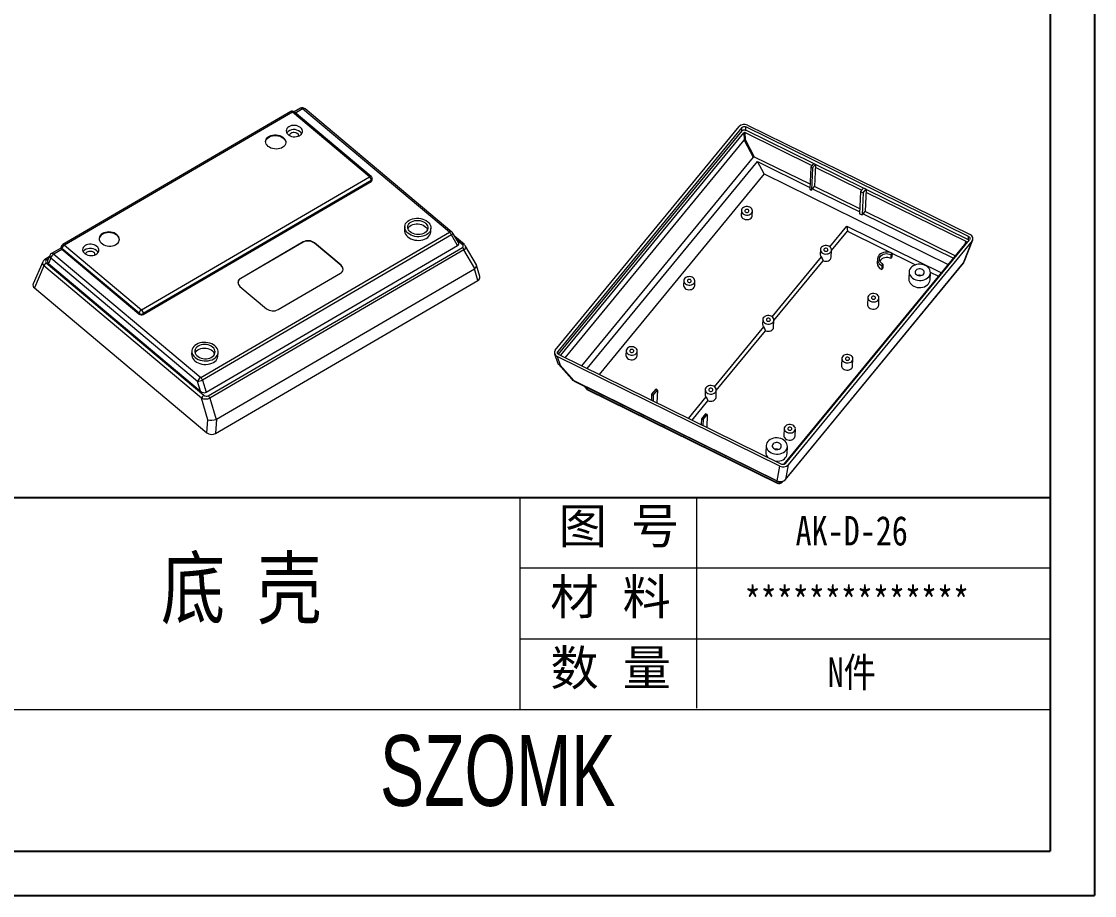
# Model space of a CAD drawing. Header units: inches. Extents: x 1862 to 3284, y 889 to 1348.
# Drawn here: x 3018.6 to 3283.8, y 889.4 to 1105.4 of the extents above; entities that cross this region are included whole.
import ezdxf

# ---------------------------------------------------------------- set-up
doc = ezdxf.new("R2010")
doc.units = ezdxf.units.IN
doc.header["$LTSCALE"] = 0.5
doc.layers.add('文字', color=81, linetype='Continuous')
doc.layers.add('粗实线', color=7, linetype='Continuous', lineweight=30)
doc.layers.add('细实线', color=3, linetype='Continuous', lineweight=9)
doc.styles.get("Standard").update_dxf_attribs({"font": 'txt', "bigfont": 'gbcbig.shx'})
doc.styles.add('宋体', font='', dxfattribs={"width": 0.8, "height": 3.5})
doc.styles.add('长仿宋', font='', dxfattribs={"width": 0.7, "height": 4})
doc.styles.get('宋体').set_extended_font_data('SimSun')
doc.styles.get('长仿宋').set_extended_font_data('SimSun')

msp = doc.modelspace()

# ---------------------------------------------------------------- linework, layer by layer
for p, q in [((3283.778, 1348.419), (3283.778, 889.437)), ((3272.85, 1337.491), (3272.85, 900.365)), ((2879.437, 987.791), (3272.85, 987.791)), ((2651.443, 900.365), (3272.85, 900.365)), ((2634.646, 889.437), (3283.778, 889.437))]:
    msp.add_line(p, q)
at = {"color": 7, "linetype": 'Continuous', "lineweight": 15}
for p, q in [((3085.095, 1083.143), (3028.743, 1050.278)), ((3085.509, 1083.027), (3029.157, 1050.162)), ((3104.568, 1067.027), (3085.509, 1083.027)), ((3105.014, 1067.069), (3085.955, 1083.07)), ((3087.505, 1083.956), (3085.968, 1083.059)), ((3124.353, 1053.328), (3088.057, 1083.801)), ((3124.948, 1053.385), (3088.652, 1083.858)), ((3150.48, 1024.198), (3195.984, 1079.497)), ((3198.018, 1079.826), (3253.046, 1052.737)), ((3196.621, 1079.184), (3151.117, 1023.884)), ((3196.588, 1078.379), (3151.201, 1023.223)), ((3151.848, 1022.936), (3197.08, 1077.904)), ((3196.588, 1078.379), (3196.621, 1079.184)), ((3197.08, 1077.904), (3197.146, 1076.074)), ((3197.419, 1077.959), (3213.945, 1069.823)), ((3197.483, 1076.184), (3197.419, 1077.959)), ((3197.589, 1078.541), (3197.622, 1079.346)), ((3214.335, 1070.297), (3197.589, 1078.541)), ((3252.65, 1052.256), (3197.622, 1079.346)), ((3152.928, 1022.338), (3197.146, 1076.074)), ((3197.158, 1076.086), (3199.409, 1071.882)), ((3199.774, 1071.905), (3197.483, 1076.184)), ((3199.409, 1071.882), (3156.993, 1020.336)), ((3213.455, 1065.17), (3199.774, 1071.905)), ((3158.389, 1019.649), (3200.462, 1070.777)), ((3200.462, 1070.777), (3213.423, 1064.397)), ((3202.092, 1067.731), (3200.462, 1070.777)), ((3213.631, 1069.442), (3213.405, 1063.969)), ((3214.349, 1070.314), (3213.631, 1069.442)), ((3213.631, 1069.442), (3214.056, 1069.233)), ((3214.056, 1069.233), (3213.83, 1063.76)), ((3214.056, 1069.233), (3214.774, 1070.105)), ((3214.774, 1070.105), (3214.349, 1070.314)), ((3214.774, 1070.105), (3214.547, 1064.632)), ((3214.746, 1069.429), (3226.259, 1063.761)), ((3226.649, 1064.235), (3214.773, 1070.081)), ((3048.216, 1034.161), (3104.568, 1067.027)), ((3105.268, 1066.266), (3105.28, 1066.444)), ((3202.092, 1067.731), (3161.334, 1018.2)), ((3202.092, 1067.731), (3247.574, 1045.341)), ((3048.661, 1033.038), (3105.013, 1065.903)), ((3105.025, 1066.08), (3048.673, 1033.215)), ((3105.013, 1065.903), (3105.025, 1066.08)), ((3213.405, 1063.969), (3213.83, 1063.76)), ((3213.83, 1063.76), (3214.085, 1064.07)), ((3214.085, 1064.07), (3214.547, 1064.632)), ((3214.085, 1064.07), (3225.737, 1058.335)), ((3225.769, 1059.108), (3214.547, 1064.632)), ((3226.663, 1064.252), (3225.946, 1063.379)), ((3226.583, 1063.066), (3227.3, 1063.938)), ((3227.3, 1063.938), (3226.663, 1064.252)), ((3227.3, 1063.938), (3227.074, 1058.465)), ((3252.617, 1051.451), (3227.299, 1063.915)), ((3225.946, 1063.379), (3225.719, 1057.907)), ((3225.946, 1063.379), (3226.583, 1063.066)), ((3226.583, 1063.066), (3226.356, 1057.593)), ((3227.272, 1063.262), (3252.007, 1051.085)), ((3196.492, 1058.668), (3196.445, 1057.542)), ((3199.193, 1057.428), (3199.239, 1058.555)), ((3226.612, 1057.904), (3227.074, 1058.465)), ((3249.35, 1047.499), (3227.074, 1058.465)), ((3225.719, 1057.907), (3226.356, 1057.593)), ((3226.356, 1057.593), (3226.612, 1057.904)), ((3226.612, 1057.904), (3248.888, 1046.937)), ((3062.853, 1017.461), (3124.353, 1053.328)), ((3113.279, 1054.727), (3113.219, 1053.841)), ((3119.704, 1053.398), (3119.764, 1054.284)), ((3126.536, 1050.769), (3125.169, 1053.122)), ((3218.35, 1049.738), (3222.545, 1054.836)), ((3218.766, 1048.795), (3222.704, 1053.581)), ((3222.545, 1054.836), (3245.919, 1043.329)), ((3222.545, 1054.836), (3222.704, 1053.581)), ((3222.704, 1053.581), (3239.525, 1045.3)), ((3124.84, 1052.652), (3063.34, 1016.784)), ((3088.153, 1050.852), (3072.75, 1041.869)), ((3088.158, 1050.923), (3072.755, 1041.94)), ((3088.153, 1050.852), (3088.158, 1050.923)), ((3090.972, 1050.624), (3090.977, 1050.695)), ((3097.553, 1045.099), (3090.972, 1050.624)), ((3097.558, 1045.169), (3090.977, 1050.695)), ((3126.362, 1050.031), (3124.84, 1052.652)), ((3127.951, 1050.343), (3125.673, 1052.255)), ((3252.087, 1050.825), (3206.926, 995.943)), ((3207.38, 996.186), (3252.884, 1051.486)), ((3253.521, 1051.172), (3208.017, 995.873)), ((3251.399, 1045.789), (3253.521, 1051.172)), ((3251.554, 1046.043), (3253.684, 1051.446)), ((3252.617, 1051.451), (3252.65, 1052.256)), ((3252.767, 1051.343), (3252.617, 1051.451)), ((3028.297, 1049.425), (3026.004, 1048.088)), ((3028.567, 1049.106), (3026.557, 1047.933)), ((3026.557, 1047.933), (3062.853, 1017.461)), ((3028.397, 1049.825), (3028.285, 1049.41)), ((3028.557, 1049.301), (3028.516, 1049.147)), ((3047.616, 1033.301), (3028.557, 1049.301)), ((3047.604, 1033.124), (3028.567, 1049.106)), ((3029.157, 1050.162), (3048.216, 1034.161)), ((3064.228, 1013.793), (3126.362, 1050.031)), ((3064.725, 1012.871), (3127.569, 1049.523)), ((3127.934, 1049.016), (3065.09, 1012.364)), ((3130.622, 1044.388), (3127.934, 1049.016)), ((3130.998, 1045.297), (3128.311, 1049.921)), ((3216.024, 1049.053), (3215.978, 1047.926)), ((3218.699, 1047.168), (3218.772, 1048.939)), ((3233.459, 1047.809), (3233.419, 1046.843)), ((3233.459, 1047.809), (3233.722, 1048.13)), ((3233.722, 1048.13), (3233.682, 1047.164)), ((3023.816, 1046.016), (3021.462, 1040.555)), ((3024.11, 1044.992), (3021.77, 1039.563)), ((3063.059, 1012.292), (3024.11, 1044.992)), ((3025.42, 1047.227), (3024.35, 1046.603)), ((3024.695, 1045.755), (3063.644, 1013.055)), ((3025.59, 1047.62), (3025, 1046.252)), ((3025.777, 1046.916), (3025.205, 1045.59)), ((3025.205, 1045.59), (3062.787, 1014.039)), ((3062.073, 1016.443), (3025.777, 1046.916)), ((3097.553, 1045.099), (3097.558, 1045.169)), ((3131.814, 1042.371), (3131.036, 1045.205)), ((3204.113, 1032.436), (3216.283, 1047.226)), ((3204.529, 1031.493), (3216.709, 1046.295)), ((3207.315, 992.187), (3251.354, 1045.705)), ((3207.359, 992.27), (3251.399, 1045.789)), ((3230.097, 1046.706), (3230.057, 1045.74)), ((3231.217, 1045.086), (3231.177, 1044.12)), ((3231.217, 1045.086), (3231.481, 1045.406)), ((3231.481, 1045.406), (3231.441, 1044.44)), ((3233.419, 1046.843), (3233.682, 1047.164)), ((3066.754, 1007.129), (3130.533, 1044.326)), ((3081.969, 1034.205), (3097.372, 1043.188)), ((3131.334, 1041.409), (3130.533, 1044.326)), ((3231.177, 1044.12), (3231.441, 1044.44)), ((3237.948, 1043.549), (3237.875, 1041.779)), ((3243.121, 1041.562), (3243.194, 1043.332)), ((3243.192, 1043.495), (3245.23, 1042.492)), ((3066.495, 1003.594), (3131.334, 1041.409)), ((3072.569, 1039.959), (3079.15, 1034.434)), ((3072.75, 1041.869), (3072.755, 1041.94)), ((3182.254, 1041.366), (3182.208, 1040.24)), ((3184.955, 1040.126), (3185.002, 1041.253)), ((3208.155, 993.144), (3247.703, 1041.205)), ((3208.199, 993.227), (3247.748, 1041.289)), ((3021.77, 1039.563), (3064.412, 1003.763)), ((3227.752, 1037.202), (3227.678, 1035.431)), ((3230.426, 1035.317), (3230.499, 1037.088)), ((3047.604, 1033.124), (3047.616, 1033.301)), ((3048.673, 1033.215), (3048.661, 1033.038)), ((3201.787, 1031.751), (3201.74, 1030.624)), ((3189.875, 1015.134), (3202.045, 1029.924)), ((3204.461, 1029.866), (3204.535, 1031.637)), ((3190.291, 1014.191), (3202.472, 1028.993)), ((3060.684, 1024.053), (3060.624, 1023.167)), ((3168.017, 1024.065), (3167.97, 1022.938)), ((3170.718, 1022.824), (3170.764, 1023.951)), ((3067.108, 1022.723), (3067.169, 1023.61)), ((3150.307, 1023.305), (3151.163, 1020.908)), ((3205.983, 995.544), (3150.955, 1022.634)), ((3150.955, 1022.634), (3151.734, 1020.455)), ((3151.351, 1023.114), (3206.379, 996.025)), ((3221.32, 1022.135), (3221.247, 1020.364)), ((3223.994, 1020.251), (3224.068, 1022.021)), ((3151.286, 1020.7), (3154.567, 1016.986)), ((3151.734, 1020.455), (3155.065, 1016.684)), ((3062.787, 1014.039), (3062.073, 1016.443)), ((3063.34, 1016.784), (3064.228, 1013.793)), ((3155.065, 1016.684), (3205.326, 991.941)), ((3155.127, 1016.569), (3205.388, 991.826)), ((3157.525, 1015.388), (3158.186, 1014.639)), ((3158.412, 1014.559), (3205.25, 991.501)), ((3158.494, 1014.404), (3205.332, 991.346)), ((3174.299, 1013.304), (3174.238, 1011.847)), ((3175.319, 1014.544), (3174.299, 1013.304)), ((3174.299, 1013.304), (3174.723, 1013.095)), ((3174.723, 1013.095), (3175.743, 1014.335)), ((3175.743, 1014.335), (3175.319, 1014.544)), ((3175.743, 1014.335), (3175.612, 1011.171)), ((3187.55, 1014.449), (3187.503, 1013.322)), ((3190.224, 1012.564), (3190.297, 1014.335)), ((3064.646, 1006.948), (3063.059, 1012.292)), ((3065.09, 1012.364), (3066.658, 1007.084)), ((3174.723, 1013.095), (3174.663, 1011.638)), ((3183.442, 1007.316), (3187.808, 1012.622)), ((3184.29, 1006.898), (3188.234, 1011.691)), ((3187.633, 1008.482), (3186.613, 1007.242)), ((3187.037, 1007.033), (3188.057, 1008.273)), ((3188.057, 1008.273), (3187.633, 1008.482)), ((3188.057, 1008.273), (3187.926, 1005.108)), ((3064.412, 1003.763), (3064.646, 1006.948)), ((3066.754, 1007.129), (3066.495, 1003.594)), ((3186.613, 1007.242), (3186.553, 1005.785)), ((3186.613, 1007.242), (3187.037, 1007.033)), ((3187.037, 1007.033), (3186.977, 1005.576)), ((3207.082, 1004.833), (3207.009, 1003.062)), ((3209.757, 1002.949), (3209.83, 1004.719)), ((3202.618, 1000.615), (3202.545, 998.844)), ((3207.791, 998.627), (3207.864, 1000.398)), ((3205.326, 991.941), (3205.983, 995.544)), ((3208.017, 995.873), (3207.359, 992.27)), ((3206.546, 991.608), (3206.665, 991.753))]:
    msp.add_line(p, q, dxfattribs=at)
at = {"color": 8, "linetype": 'Continuous', "lineweight": 15}
for p, q in [((3088.057, 1083.801), (3086.303, 1082.778)), ((3127.505, 1050.3), (3126.145, 1051.441)), ((3252.007, 1051.085), (3251.737, 1050.4)), ((3025.214, 1046.749), (3024.764, 1046.486)), ((3247.748, 1041.289), (3247.765, 1041.343)), ((3151.094, 1023.329), (3151.117, 1023.884)), ((3151.877, 1022.855), (3151.848, 1022.936)), ((3157.797, 1015.254), (3158.412, 1014.559)), ((3208.216, 993.282), (3208.199, 993.227)), ((3205.25, 991.501), (3205.316, 991.861))]:
    msp.add_line(p, q, dxfattribs=at)
at = {"color": 7, "linetype": 'Continuous', "lineweight": 15, "flags": 128}
for points in [[(3087.517, 1079.203), (3087.222, 1079.408), (3086.876, 1079.568), (3086.496, 1079.678), (3086.096, 1079.732), (3085.692, 1079.728), (3085.302, 1079.668), (3084.941, 1079.552), (3084.624, 1079.386), (3084.364, 1079.177), (3084.171, 1078.933), (3084.054, 1078.664), (3084.017, 1078.382), (3084.062, 1078.097), (3084.187, 1077.822), (3084.386, 1077.567), (3084.653, 1077.343), (3084.975, 1077.16), (3085.339, 1077.024), (3085.732, 1076.942), (3086.136, 1076.917), (3086.535, 1076.949), (3086.912, 1077.038), (3087.253, 1077.179), (3087.543, 1077.367), (3087.771, 1077.595), (3087.926, 1077.853), (3088.004, 1078.13), (3088, 1078.415), (3087.915, 1078.697), (3087.752, 1078.963), (3087.517, 1079.203)], [(3079.534, 1074.547), (3079.271, 1074.812), (3079.076, 1075.103), (3078.956, 1075.411), (3078.915, 1075.727), (3078.955, 1076.04), (3079.074, 1076.34), (3079.267, 1076.618), (3079.53, 1076.865), (3079.853, 1077.072), (3080.226, 1077.233), (3080.638, 1077.344), (3081.074, 1077.399), (3081.521, 1077.398), (3081.965, 1077.341), (3082.391, 1077.229), (3082.786, 1077.066), (3083.136, 1076.858), (3083.431, 1076.61), (3083.661, 1076.331), (3083.819, 1076.031), (3083.899, 1075.717), (3083.9, 1075.402), (3083.82, 1075.094), (3083.664, 1074.803), (3083.435, 1074.54), (3083.14, 1074.312), (3082.791, 1074.127), (3082.397, 1073.991), (3081.971, 1073.907), (3081.528, 1073.88), (3081.08, 1073.909), (3080.644, 1073.994), (3080.232, 1074.132), (3079.858, 1074.318), (3079.534, 1074.547)], [(3078.915, 1075.725), (3078.943, 1075.863), (3079.061, 1076.163), (3079.255, 1076.441), (3079.518, 1076.687), (3079.841, 1076.895), (3080.214, 1077.056), (3080.626, 1077.166), (3081.062, 1077.222), (3081.509, 1077.221), (3081.953, 1077.164), (3082.379, 1077.052), (3082.773, 1076.889), (3083.124, 1076.681), (3083.419, 1076.433), (3083.649, 1076.154), (3083.807, 1075.853), (3083.887, 1075.54), (3083.897, 1075.384)], [(3084.822, 1077.238), (3084.819, 1077.273), (3084.85, 1077.487), (3084.961, 1077.684), (3085.146, 1077.85), (3085.389, 1077.972), (3085.673, 1078.042), (3085.978, 1078.054), (3086.279, 1078.008), (3086.556, 1077.906), (3086.787, 1077.756)], [(3087.825, 1077.669), (3087.679, 1077.899), (3087.445, 1078.14)], [(3197.14, 1057.731), (3197.441, 1057.619), (3197.766, 1057.564), (3198.097, 1057.571), (3198.415, 1057.638), (3198.7, 1057.762), (3198.937, 1057.935), (3199.112, 1058.147), (3199.214, 1058.387), (3199.238, 1058.639), (3199.183, 1058.89), (3199.05, 1059.125), (3198.849, 1059.33), (3198.591, 1059.493), (3198.29, 1059.605), (3197.965, 1059.659), (3197.634, 1059.652), (3197.316, 1059.585), (3197.031, 1059.462), (3196.794, 1059.289), (3196.619, 1059.076), (3196.517, 1058.837), (3196.493, 1058.584), (3196.548, 1058.333), (3196.681, 1058.099), (3196.882, 1057.894), (3197.14, 1057.731)], [(3197.602, 1058.291), (3197.784, 1058.236), (3197.979, 1058.237), (3198.157, 1058.296), (3198.29, 1058.403), (3198.359, 1058.541), (3198.352, 1058.69), (3198.272, 1058.828), (3198.129, 1058.932), (3197.947, 1058.988), (3197.752, 1058.986), (3197.574, 1058.927), (3197.441, 1058.821), (3197.372, 1058.682), (3197.379, 1058.533), (3197.459, 1058.396), (3197.602, 1058.291)], [(3114.08, 1053.081), (3113.775, 1053.38), (3113.539, 1053.706), (3113.375, 1054.052), (3113.289, 1054.409), (3113.283, 1054.768), (3113.356, 1055.121), (3113.508, 1055.459), (3113.733, 1055.773), (3114.027, 1056.056), (3114.383, 1056.301), (3114.791, 1056.502), (3115.242, 1056.653), (3115.725, 1056.752), (3116.227, 1056.795), (3116.736, 1056.782), (3117.24, 1056.713), (3117.727, 1056.59), (3118.183, 1056.415), (3118.599, 1056.193), (3118.964, 1055.93), (3119.268, 1055.631), (3119.505, 1055.305), (3119.669, 1054.959), (3119.755, 1054.602), (3119.761, 1054.243), (3119.688, 1053.89), (3119.536, 1053.552), (3119.311, 1053.238), (3119.016, 1052.955), (3118.661, 1052.71), (3118.252, 1052.509), (3117.801, 1052.358), (3117.319, 1052.259), (3116.817, 1052.216), (3116.308, 1052.229), (3115.803, 1052.298), (3115.317, 1052.421), (3114.86, 1052.596), (3114.445, 1052.818), (3114.08, 1053.081)], [(3114.643, 1053.41), (3114.38, 1053.674), (3114.185, 1053.965), (3114.065, 1054.274), (3114.025, 1054.589), (3114.064, 1054.902), (3114.183, 1055.203), (3114.377, 1055.481), (3114.639, 1055.727), (3114.963, 1055.935), (3115.336, 1056.096), (3115.747, 1056.206), (3116.184, 1056.262), (3116.631, 1056.261), (3117.074, 1056.204), (3117.5, 1056.092), (3117.895, 1055.929), (3118.245, 1055.72), (3118.54, 1055.473), (3118.77, 1055.194), (3118.928, 1054.893), (3119.009, 1054.58), (3119.009, 1054.264), (3118.93, 1053.956), (3118.773, 1053.666), (3118.544, 1053.403), (3118.25, 1053.175), (3117.9, 1052.99), (3117.506, 1052.853), (3117.081, 1052.77), (3116.637, 1052.743), (3116.19, 1052.772), (3115.753, 1052.857), (3115.341, 1052.994), (3114.967, 1053.181), (3114.643, 1053.41)], [(3196.445, 1057.542), (3196.446, 1057.457), (3196.502, 1057.207), (3196.634, 1056.972), (3196.835, 1056.767), (3197.094, 1056.604), (3197.394, 1056.492), (3197.72, 1056.438), (3198.051, 1056.444), (3198.368, 1056.511), (3198.654, 1056.635), (3198.891, 1056.808), (3199.065, 1057.02), (3199.168, 1057.26), (3199.193, 1057.428)], [(3042.142, 1052.57), (3041.818, 1052.799), (3041.444, 1052.985), (3041.032, 1053.123), (3040.595, 1053.208), (3040.148, 1053.237), (3039.705, 1053.21), (3039.279, 1053.126), (3038.885, 1052.99), (3038.535, 1052.805), (3038.241, 1052.577), (3038.012, 1052.314), (3037.855, 1052.023), (3037.778, 1051.733)], [(3042.154, 1052.747), (3041.83, 1052.976), (3041.456, 1053.162), (3041.044, 1053.3), (3040.608, 1053.385), (3040.16, 1053.414), (3039.717, 1053.387), (3039.291, 1053.303), (3038.897, 1053.167), (3038.548, 1052.982), (3038.253, 1052.754), (3038.024, 1052.491), (3037.868, 1052.201), (3037.788, 1051.893), (3037.789, 1051.577), (3037.869, 1051.264), (3038.027, 1050.963), (3038.257, 1050.684), (3038.552, 1050.436), (3038.902, 1050.228), (3039.297, 1050.065), (3039.723, 1049.953), (3040.167, 1049.896), (3040.614, 1049.895), (3041.05, 1049.951), (3041.462, 1050.061), (3041.835, 1050.222), (3042.158, 1050.43), (3042.421, 1050.676), (3042.614, 1050.954), (3042.733, 1051.254), (3042.773, 1051.567), (3042.732, 1051.883), (3042.612, 1052.192), (3042.417, 1052.483), (3042.154, 1052.747)], [(3113.219, 1053.841), (3113.229, 1053.523), (3113.314, 1053.166), (3113.478, 1052.82), (3113.715, 1052.493), (3114.019, 1052.195), (3114.384, 1051.932), (3114.8, 1051.71), (3115.257, 1051.535), (3115.743, 1051.412), (3116.247, 1051.342), (3116.756, 1051.329), (3117.258, 1051.373), (3117.741, 1051.471), (3118.192, 1051.623), (3118.6, 1051.824), (3118.956, 1052.068), (3119.25, 1052.352), (3119.476, 1052.666), (3119.627, 1053.004), (3119.7, 1053.357), (3119.704, 1053.398)], [(3114.078, 1054.227), (3114.122, 1054.316), (3114.316, 1054.594), (3114.579, 1054.841), (3114.902, 1055.048), (3115.275, 1055.21), (3115.687, 1055.32), (3116.123, 1055.376), (3116.57, 1055.375), (3117.014, 1055.317), (3117.44, 1055.206), (3117.834, 1055.043), (3118.185, 1054.834), (3118.48, 1054.587), (3118.71, 1054.308), (3118.868, 1054.007), (3118.905, 1053.897)], [(3037.176, 1049.844), (3036.88, 1050.048), (3036.535, 1050.208), (3036.155, 1050.318), (3035.755, 1050.372), (3035.351, 1050.369), (3034.961, 1050.308), (3034.6, 1050.192), (3034.283, 1050.026), (3034.023, 1049.817), (3033.83, 1049.573), (3033.713, 1049.305), (3033.676, 1049.022), (3033.721, 1048.737), (3033.846, 1048.462), (3034.045, 1048.207), (3034.312, 1047.984), (3034.634, 1047.8), (3034.998, 1047.665), (3035.391, 1047.583), (3035.794, 1047.557), (3036.193, 1047.589), (3036.571, 1047.678), (3036.912, 1047.819), (3037.202, 1048.008), (3037.43, 1048.235), (3037.585, 1048.493), (3037.663, 1048.77), (3037.659, 1049.055), (3037.573, 1049.337), (3037.41, 1049.603), (3037.176, 1049.844)], [(3034.481, 1047.878), (3034.478, 1047.914), (3034.508, 1048.127), (3034.62, 1048.324), (3034.804, 1048.49), (3035.048, 1048.613), (3035.332, 1048.682), (3035.637, 1048.695), (3035.938, 1048.648), (3036.215, 1048.546), (3036.446, 1048.397)], [(3037.484, 1048.309), (3037.338, 1048.54), (3037.103, 1048.78)], [(3216.673, 1048.115), (3216.974, 1048.003), (3217.299, 1047.948), (3217.63, 1047.955), (3217.947, 1048.022), (3218.233, 1048.146), (3218.47, 1048.319), (3218.645, 1048.531), (3218.747, 1048.771), (3218.771, 1049.023), (3218.715, 1049.274), (3218.583, 1049.509), (3218.382, 1049.714), (3218.123, 1049.877), (3217.823, 1049.989), (3217.498, 1050.043), (3217.167, 1050.037), (3216.849, 1049.969), (3216.564, 1049.846), (3216.327, 1049.673), (3216.152, 1049.46), (3216.049, 1049.221), (3216.025, 1048.968), (3216.081, 1048.717), (3216.214, 1048.483), (3216.415, 1048.278), (3216.673, 1048.115)], [(3217.135, 1048.675), (3217.317, 1048.62), (3217.512, 1048.621), (3217.69, 1048.68), (3217.823, 1048.787), (3217.892, 1048.925), (3217.885, 1049.075), (3217.804, 1049.212), (3217.662, 1049.316), (3217.479, 1049.372), (3217.284, 1049.37), (3217.107, 1049.312), (3216.974, 1049.205), (3216.905, 1049.066), (3216.912, 1048.917), (3216.992, 1048.78), (3217.135, 1048.675)], [(3233.722, 1048.13), (3233.33, 1048.286), (3232.909, 1048.386), (3232.473, 1048.424), (3232.036, 1048.401), (3231.615, 1048.317), (3231.223, 1048.175), (3230.873, 1047.979), (3230.577, 1047.737), (3230.346, 1047.456), (3230.187, 1047.146), (3230.106, 1046.818), (3230.105, 1046.483), (3230.185, 1046.152), (3230.343, 1045.836), (3230.573, 1045.547), (3230.868, 1045.294), (3231.217, 1045.086)], [(3231.481, 1045.406), (3231.172, 1045.595), (3230.919, 1045.829), (3230.734, 1046.096), (3230.625, 1046.386), (3230.596, 1046.686), (3230.65, 1046.982), (3230.783, 1047.262), (3230.99, 1047.513), (3231.261, 1047.724), (3231.585, 1047.887), (3231.948, 1047.994), (3232.334, 1048.04), (3232.725, 1048.024), (3233.106, 1047.946), (3233.459, 1047.809)], [(3216.709, 1046.295), (3217.028, 1046.203), (3217.364, 1046.173), (3217.699, 1046.207), (3218.01, 1046.302), (3218.28, 1046.453), (3218.493, 1046.65), (3218.634, 1046.883), (3218.697, 1047.136), (3218.699, 1047.168)], [(3239.187, 1041.759), (3239.595, 1041.594), (3240.033, 1041.485), (3240.487, 1041.435), (3240.944, 1041.447), (3241.389, 1041.519), (3241.81, 1041.649), (3242.192, 1041.834), (3242.526, 1042.068), (3242.8, 1042.343), (3243.007, 1042.652), (3243.139, 1042.985), (3243.194, 1043.331), (3243.168, 1043.681), (3243.064, 1044.024), (3242.884, 1044.349), (3242.634, 1044.646), (3242.321, 1044.907), (3241.955, 1045.123), (3241.547, 1045.288), (3241.109, 1045.397), (3240.655, 1045.446), (3240.198, 1045.435), (3239.753, 1045.363), (3239.332, 1045.232), (3238.95, 1045.047), (3238.616, 1044.814), (3238.342, 1044.538), (3238.135, 1044.229), (3238.003, 1043.897), (3237.948, 1043.55), (3237.974, 1043.2), (3238.078, 1042.858), (3238.258, 1042.533), (3238.508, 1042.235), (3238.821, 1041.975), (3239.187, 1041.759)], [(3182.903, 1040.429), (3183.203, 1040.317), (3183.529, 1040.262), (3183.86, 1040.269), (3184.177, 1040.336), (3184.463, 1040.46), (3184.7, 1040.633), (3184.875, 1040.845), (3184.977, 1041.085), (3185.001, 1041.337), (3184.945, 1041.588), (3184.813, 1041.823), (3184.611, 1042.028), (3184.353, 1042.191), (3184.053, 1042.303), (3183.727, 1042.357), (3183.396, 1042.35), (3183.079, 1042.283), (3182.793, 1042.16), (3182.556, 1041.987), (3182.381, 1041.774), (3182.279, 1041.535), (3182.255, 1041.282), (3182.311, 1041.031), (3182.443, 1040.797), (3182.645, 1040.592), (3182.903, 1040.429)], [(3239.978, 1042.72), (3240.258, 1042.62), (3240.561, 1042.58), (3240.864, 1042.605), (3241.146, 1042.691), (3241.386, 1042.834), (3241.565, 1043.021), (3241.67, 1043.239), (3241.694, 1043.472), (3241.634, 1043.703), (3241.496, 1043.915), (3241.289, 1044.091), (3241.029, 1044.219), (3240.734, 1044.289), (3240.428, 1044.297), (3240.133, 1044.241), (3239.869, 1044.125), (3239.658, 1043.959), (3239.515, 1043.755), (3239.45, 1043.527), (3239.468, 1043.292), (3239.568, 1043.069), (3239.742, 1042.873), (3239.978, 1042.72)], [(3182.208, 1040.24), (3182.209, 1040.155), (3182.264, 1039.905), (3182.397, 1039.67), (3182.598, 1039.465), (3182.856, 1039.302), (3183.157, 1039.19), (3183.482, 1039.136), (3183.813, 1039.142), (3184.131, 1039.209), (3184.416, 1039.333), (3184.653, 1039.506), (3184.828, 1039.718), (3184.93, 1039.958), (3184.955, 1040.126)], [(3183.364, 1040.989), (3183.547, 1040.934), (3183.742, 1040.935), (3183.919, 1040.994), (3184.053, 1041.101), (3184.121, 1041.239), (3184.115, 1041.388), (3184.034, 1041.526), (3183.892, 1041.63), (3183.709, 1041.686), (3183.514, 1041.684), (3183.337, 1041.625), (3183.203, 1041.519), (3183.135, 1041.38), (3183.141, 1041.231), (3183.222, 1041.094), (3183.364, 1040.989)], [(3237.875, 1041.779), (3237.9, 1041.43), (3238.004, 1041.087), (3238.184, 1040.762), (3238.435, 1040.465), (3238.747, 1040.204), (3239.114, 1039.988), (3239.522, 1039.823), (3239.96, 1039.714), (3240.414, 1039.665), (3240.87, 1039.676), (3241.316, 1039.748), (3241.736, 1039.879), (3242.119, 1040.063), (3242.453, 1040.297), (3242.727, 1040.573), (3242.934, 1040.881), (3243.066, 1041.214), (3243.12, 1041.561), (3243.121, 1041.562)], [(3228.4, 1036.264), (3228.701, 1036.152), (3229.026, 1036.098), (3229.357, 1036.104), (3229.675, 1036.171), (3229.96, 1036.295), (3230.197, 1036.468), (3230.372, 1036.68), (3230.474, 1036.92), (3230.498, 1037.172), (3230.443, 1037.423), (3230.31, 1037.658), (3230.109, 1037.863), (3229.851, 1038.026), (3229.55, 1038.138), (3229.225, 1038.192), (3228.894, 1038.186), (3228.576, 1038.118), (3228.291, 1037.995), (3228.054, 1037.822), (3227.879, 1037.609), (3227.777, 1037.37), (3227.753, 1037.117), (3227.808, 1036.867), (3227.941, 1036.632), (3228.142, 1036.427), (3228.4, 1036.264)], [(3228.862, 1036.824), (3229.044, 1036.769), (3229.239, 1036.77), (3229.417, 1036.829), (3229.55, 1036.936), (3229.619, 1037.074), (3229.612, 1037.224), (3229.532, 1037.361), (3229.389, 1037.465), (3229.207, 1037.521), (3229.012, 1037.519), (3228.834, 1037.461), (3228.701, 1037.354), (3228.632, 1037.215), (3228.639, 1037.066), (3228.719, 1036.929), (3228.862, 1036.824)], [(3227.678, 1035.431), (3227.679, 1035.347), (3227.735, 1035.096), (3227.868, 1034.861), (3228.069, 1034.656), (3228.327, 1034.493), (3228.628, 1034.381), (3228.953, 1034.327), (3229.284, 1034.333), (3229.601, 1034.401), (3229.887, 1034.524), (3230.124, 1034.697), (3230.299, 1034.91), (3230.401, 1035.149), (3230.426, 1035.317)], [(3202.436, 1030.813), (3202.736, 1030.701), (3203.062, 1030.646), (3203.392, 1030.653), (3203.71, 1030.72), (3203.996, 1030.844), (3204.233, 1031.017), (3204.407, 1031.229), (3204.51, 1031.469), (3204.534, 1031.721), (3204.478, 1031.972), (3204.346, 1032.207), (3204.144, 1032.412), (3203.886, 1032.575), (3203.585, 1032.687), (3203.26, 1032.741), (3202.929, 1032.735), (3202.612, 1032.667), (3202.326, 1032.544), (3202.089, 1032.371), (3201.914, 1032.158), (3201.812, 1031.919), (3201.788, 1031.666), (3201.844, 1031.415), (3201.976, 1031.181), (3202.177, 1030.976), (3202.436, 1030.813)], [(3202.897, 1031.373), (3203.08, 1031.318), (3203.275, 1031.319), (3203.452, 1031.378), (3203.585, 1031.485), (3203.654, 1031.623), (3203.648, 1031.773), (3203.567, 1031.91), (3203.425, 1032.014), (3203.242, 1032.07), (3203.047, 1032.068), (3202.869, 1032.01), (3202.736, 1031.903), (3202.668, 1031.764), (3202.674, 1031.615), (3202.755, 1031.478), (3202.897, 1031.373)], [(3202.472, 1028.993), (3202.79, 1028.901), (3203.127, 1028.871), (3203.461, 1028.905), (3203.773, 1029), (3204.043, 1029.151), (3204.255, 1029.348), (3204.397, 1029.581), (3204.459, 1029.834), (3204.461, 1029.866)], [(3066.368, 1025.255), (3066.004, 1025.519), (3065.588, 1025.741), (3065.131, 1025.915), (3064.645, 1026.039), (3064.141, 1026.108), (3063.632, 1026.121), (3063.129, 1026.078), (3062.647, 1025.979), (3062.196, 1025.828), (3061.788, 1025.627), (3061.432, 1025.382), (3061.138, 1025.099), (3060.912, 1024.785), (3060.761, 1024.447), (3060.687, 1024.094), (3060.694, 1023.735), (3060.78, 1023.377), (3060.943, 1023.032), (3061.18, 1022.705), (3061.485, 1022.407), (3061.849, 1022.144), (3062.265, 1021.922), (3062.722, 1021.747), (3063.208, 1021.624), (3063.712, 1021.554), (3064.222, 1021.541), (3064.724, 1021.585), (3065.206, 1021.683), (3065.657, 1021.835), (3066.065, 1022.036), (3066.421, 1022.28), (3066.715, 1022.564), (3066.941, 1022.878), (3067.092, 1023.216), (3067.166, 1023.569), (3067.159, 1023.928), (3067.073, 1024.285), (3066.91, 1024.631), (3066.673, 1024.957), (3066.368, 1025.255)], [(3065.805, 1024.927), (3065.481, 1025.156), (3065.107, 1025.342), (3064.695, 1025.48), (3064.259, 1025.565), (3063.811, 1025.594), (3063.368, 1025.567), (3062.942, 1025.483), (3062.548, 1025.347), (3062.199, 1025.162), (3061.905, 1024.934), (3061.675, 1024.671), (3061.519, 1024.38), (3061.439, 1024.073), (3061.44, 1023.757), (3061.52, 1023.444), (3061.678, 1023.143), (3061.908, 1022.864), (3062.203, 1022.616), (3062.554, 1022.408), (3062.948, 1022.245), (3063.374, 1022.133), (3063.818, 1022.076), (3064.265, 1022.075), (3064.701, 1022.131), (3065.113, 1022.241), (3065.486, 1022.402), (3065.809, 1022.609), (3066.072, 1022.856), (3066.266, 1023.134), (3066.384, 1023.434), (3066.424, 1023.747), (3066.383, 1024.063), (3066.263, 1024.372), (3066.069, 1024.662), (3065.805, 1024.927)], [(3061.483, 1023.553), (3061.615, 1023.785), (3061.844, 1024.048), (3062.138, 1024.276), (3062.488, 1024.461), (3062.882, 1024.597), (3063.307, 1024.68), (3063.751, 1024.708), (3064.198, 1024.679), (3064.635, 1024.594), (3065.047, 1024.456), (3065.42, 1024.269), (3065.744, 1024.04)], [(3168.666, 1023.127), (3168.966, 1023.015), (3169.291, 1022.96), (3169.622, 1022.967), (3169.94, 1023.034), (3170.225, 1023.158), (3170.462, 1023.331), (3170.637, 1023.543), (3170.74, 1023.783), (3170.763, 1024.035), (3170.708, 1024.286), (3170.575, 1024.521), (3170.374, 1024.726), (3170.116, 1024.889), (3169.815, 1025.001), (3169.49, 1025.055), (3169.159, 1025.048), (3168.841, 1024.981), (3168.556, 1024.858), (3168.319, 1024.685), (3168.144, 1024.472), (3168.042, 1024.233), (3168.018, 1023.98), (3168.074, 1023.729), (3168.206, 1023.495), (3168.407, 1023.29), (3168.666, 1023.127)], [(3169.127, 1023.687), (3169.309, 1023.632), (3169.504, 1023.633), (3169.682, 1023.692), (3169.815, 1023.799), (3169.884, 1023.937), (3169.877, 1024.086), (3169.797, 1024.224), (3169.654, 1024.328), (3169.472, 1024.384), (3169.277, 1024.382), (3169.099, 1024.323), (3168.966, 1024.217), (3168.897, 1024.078), (3168.904, 1023.929), (3168.984, 1023.792), (3169.127, 1023.687)], [(3060.624, 1023.167), (3060.633, 1022.848), (3060.719, 1022.491), (3060.883, 1022.145), (3061.12, 1021.819), (3061.424, 1021.521), (3061.789, 1021.257), (3062.205, 1021.036), (3062.661, 1020.861), (3063.148, 1020.737), (3063.652, 1020.668), (3064.161, 1020.655), (3064.663, 1020.698), (3065.146, 1020.797), (3065.597, 1020.949), (3066.005, 1021.149), (3066.361, 1021.394), (3066.655, 1021.677), (3066.88, 1021.992), (3067.032, 1022.329), (3067.105, 1022.682), (3067.108, 1022.723)], [(3167.97, 1022.938), (3167.971, 1022.853), (3168.027, 1022.603), (3168.159, 1022.368), (3168.361, 1022.163), (3168.619, 1022), (3168.919, 1021.888), (3169.245, 1021.834), (3169.576, 1021.84), (3169.893, 1021.907), (3170.179, 1022.031), (3170.416, 1022.204), (3170.591, 1022.416), (3170.693, 1022.656), (3170.718, 1022.824)], [(3221.969, 1021.197), (3222.269, 1021.085), (3222.594, 1021.031), (3222.925, 1021.037), (3223.243, 1021.104), (3223.528, 1021.228), (3223.766, 1021.401), (3223.94, 1021.614), (3224.043, 1021.853), (3224.067, 1022.105), (3224.011, 1022.356), (3223.878, 1022.591), (3223.677, 1022.796), (3223.419, 1022.959), (3223.118, 1023.071), (3222.793, 1023.125), (3222.462, 1023.119), (3222.145, 1023.052), (3221.859, 1022.928), (3221.622, 1022.755), (3221.447, 1022.542), (3221.345, 1022.303), (3221.321, 1022.051), (3221.377, 1021.8), (3221.509, 1021.565), (3221.71, 1021.36), (3221.969, 1021.197)], [(3222.43, 1021.758), (3222.613, 1021.702), (3222.808, 1021.704), (3222.985, 1021.762), (3223.118, 1021.869), (3223.187, 1022.007), (3223.18, 1022.157), (3223.1, 1022.294), (3222.957, 1022.398), (3222.775, 1022.454), (3222.58, 1022.452), (3222.402, 1022.394), (3222.269, 1022.287), (3222.2, 1022.148), (3222.207, 1021.999), (3222.288, 1021.862), (3222.43, 1021.758)], [(3221.247, 1020.364), (3221.248, 1020.28), (3221.303, 1020.029), (3221.436, 1019.794), (3221.637, 1019.589), (3221.895, 1019.426), (3222.196, 1019.314), (3222.521, 1019.26), (3222.852, 1019.267), (3223.17, 1019.334), (3223.455, 1019.457), (3223.692, 1019.63), (3223.867, 1019.843), (3223.969, 1020.082), (3223.994, 1020.251)], [(3188.198, 1013.511), (3188.499, 1013.399), (3188.824, 1013.344), (3189.155, 1013.351), (3189.473, 1013.418), (3189.758, 1013.542), (3189.995, 1013.715), (3190.17, 1013.927), (3190.272, 1014.167), (3190.296, 1014.419), (3190.24, 1014.67), (3190.108, 1014.905), (3189.907, 1015.11), (3189.648, 1015.273), (3189.348, 1015.385), (3189.023, 1015.439), (3188.692, 1015.433), (3188.374, 1015.365), (3188.089, 1015.242), (3187.852, 1015.069), (3187.677, 1014.856), (3187.574, 1014.617), (3187.551, 1014.364), (3187.606, 1014.114), (3187.739, 1013.879), (3187.94, 1013.674), (3188.198, 1013.511)], [(3188.66, 1014.071), (3188.842, 1014.016), (3189.037, 1014.017), (3189.215, 1014.076), (3189.348, 1014.183), (3189.417, 1014.321), (3189.41, 1014.471), (3189.329, 1014.608), (3189.187, 1014.712), (3189.005, 1014.768), (3188.81, 1014.766), (3188.632, 1014.708), (3188.499, 1014.601), (3188.43, 1014.462), (3188.437, 1014.313), (3188.517, 1014.176), (3188.66, 1014.071)], [(3188.234, 1011.691), (3188.553, 1011.599), (3188.89, 1011.569), (3189.224, 1011.603), (3189.535, 1011.698), (3189.806, 1011.849), (3190.018, 1012.046), (3190.16, 1012.279), (3190.222, 1012.532), (3190.224, 1012.564)], [(3207.731, 1003.895), (3208.032, 1003.783), (3208.357, 1003.729), (3208.688, 1003.735), (3209.005, 1003.802), (3209.291, 1003.926), (3209.528, 1004.099), (3209.703, 1004.312), (3209.805, 1004.551), (3209.829, 1004.803), (3209.773, 1005.054), (3209.641, 1005.289), (3209.44, 1005.494), (3209.181, 1005.657), (3208.881, 1005.769), (3208.556, 1005.823), (3208.225, 1005.817), (3207.907, 1005.75), (3207.622, 1005.626), (3207.384, 1005.453), (3207.21, 1005.24), (3207.107, 1005.001), (3207.083, 1004.749), (3207.139, 1004.498), (3207.272, 1004.263), (3207.473, 1004.058), (3207.731, 1003.895)], [(3207.009, 1003.062), (3207.01, 1002.978), (3207.066, 1002.727), (3207.198, 1002.492), (3207.4, 1002.287), (3207.658, 1002.124), (3207.958, 1002.012), (3208.284, 1001.958), (3208.615, 1001.965), (3208.932, 1002.032), (3209.218, 1002.155), (3209.455, 1002.328), (3209.63, 1002.541), (3209.732, 1002.78), (3209.757, 1002.949)], [(3208.193, 1004.456), (3208.375, 1004.4), (3208.57, 1004.402), (3208.748, 1004.46), (3208.881, 1004.567), (3208.949, 1004.705), (3208.943, 1004.855), (3208.862, 1004.992), (3208.72, 1005.096), (3208.537, 1005.152), (3208.342, 1005.15), (3208.165, 1005.092), (3208.032, 1004.985), (3207.963, 1004.847), (3207.97, 1004.697), (3208.05, 1004.56), (3208.193, 1004.456)], [(3203.857, 998.824), (3204.265, 998.659), (3204.703, 998.55), (3205.157, 998.501), (3205.614, 998.512), (3206.059, 998.584), (3206.48, 998.715), (3206.862, 998.9), (3207.196, 999.133), (3207.47, 999.409), (3207.677, 999.717), (3207.809, 1000.05), (3207.864, 1000.397), (3207.839, 1000.747), (3207.734, 1001.089), (3207.554, 1001.414), (3207.304, 1001.712), (3206.991, 1001.972), (3206.625, 1002.188), (3206.217, 1002.353), (3205.779, 1002.462), (3205.325, 1002.512), (3204.868, 1002.5), (3204.423, 1002.428), (3204.003, 1002.298), (3203.62, 1002.113), (3203.286, 1001.879), (3203.012, 1001.604), (3202.805, 1001.295), (3202.673, 1000.962), (3202.618, 1000.616), (3202.644, 1000.266), (3202.748, 999.923), (3202.928, 999.598), (3203.178, 999.301), (3203.491, 999.04), (3203.857, 998.824)], [(3204.648, 999.785), (3204.928, 999.685), (3205.231, 999.646), (3205.534, 999.67), (3205.816, 999.757), (3206.056, 999.899), (3206.235, 1000.086), (3206.34, 1000.304), (3206.364, 1000.538), (3206.304, 1000.769), (3206.166, 1000.98), (3205.959, 1001.156), (3205.699, 1001.284), (3205.405, 1001.355), (3205.098, 1001.362), (3204.803, 1001.306), (3204.539, 1001.191), (3204.328, 1001.025), (3204.185, 1000.82), (3204.12, 1000.592), (3204.138, 1000.358), (3204.238, 1000.135), (3204.412, 999.939), (3204.648, 999.785)], [(3204.924, 996.74), (3205.084, 996.73), (3205.54, 996.742), (3205.986, 996.814), (3206.406, 996.944), (3206.789, 997.129), (3207.123, 997.363), (3207.397, 997.638), (3207.604, 997.947), (3207.736, 998.28), (3207.791, 998.626), (3207.791, 998.627)], [(3207.969, 992.982), (3208.067, 993.054), (3208.155, 993.144)]]:
    msp.add_lwpolyline(points, dxfattribs=at)
at = {"color": 8, "linetype": 'Continuous', "lineweight": 15, "flags": 128}
for points in [[(3125.169, 1053.122), (3125.18, 1053.078), (3125.166, 1053.013), (3125.122, 1052.936), (3125.052, 1052.848), (3124.957, 1052.752), (3124.84, 1052.652)], [(3251.399, 1045.789), (3251.367, 1045.722), (3251.354, 1045.705)], [(3247.748, 1041.289), (3247.716, 1041.221), (3247.703, 1041.205)], [(3247.825, 1041.416), (3247.813, 1041.39), (3247.748, 1041.289)], [(3207.359, 992.27), (3207.327, 992.203), (3207.315, 992.186)], [(3208.199, 993.227), (3208.11, 993.141), (3208.085, 993.123)], [(3208.199, 993.227), (3208.167, 993.16), (3208.155, 993.144)], [(3206.546, 991.608), (3206.563, 991.63), (3206.606, 991.72)]]:
    msp.add_lwpolyline(points, dxfattribs=at)
at = {"color": 7, "linetype": 'Continuous', "lineweight": 15}
for centre, radius, start, end in [((3085.473, 1082.495), 0.75, 49.98483, 120.25131), ((3088.009, 1083.092), 1, 49.98483, 120.25131), ((3085.902, 1076.307), 2.396, 49.91208, 137.63131), ((3086.409, 1077.223), 0.654, 347.86008, 54.64724), ((3103.737, 1066.042), 1.288, 1.72713, 49.85746), ((3104.805, 1066.32), 0.466, 296.54708, 353.38256), ((3104.532, 1066.495), 0.75, 356.08924, 49.98483), ((3123.123, 1051.93), 1.863, 22.81346, 48.66435), ((3124.305, 1052.619), 1, 30.14984, 49.98483), ((3029.121, 1049.63), 0.75, 120.25131, 164.94441), ((3041.189, 1051.318), 1.573, 2.7147, 52.73272), ((3089.386, 1048.562), 2.601, 52.43382, 118.29281), ((3089.391, 1048.633), 2.601, 52.43382, 118.29281), ((3026.508, 1047.224), 1, 120.25131, 156.67704), ((3027.454, 1046.437), 1.745, 120.96967, 164.08084), ((3027.788, 1048.178), 1.212, 49.95407, 53.06643), ((3029.78, 1049.088), 1.241, 120.11416, 170.11815), ((3035.561, 1046.947), 2.396, 49.91208, 137.63131), ((3036.068, 1047.864), 0.654, 347.86008, 54.64724), ((3126.646, 1048.474), 1.397, 22.81346, 48.66435), ((3216.898, 1047.911), 0.921, 179.05779, 228.03829), ((3025.369, 1044.633), 1.309, 120.96967, 164.08084), ((3096.889, 1044.233), 1.151, 294.77587, 54.46974), ((3096.808, 1044.108), 1.239, 0.60624, 53.06176), ((3231.85, 1045.783), 1.794, 181.36989, 247.973), ((3232.409, 1045.012), 2.091, 61.11997, 145.46982), ((3240.48, 1041.248), 1.444, 71.76635, 103.49679), ((3073.326, 1040.741), 1.267, 117.02084, 171.1366), ((3073.237, 1040.895), 1.151, 114.77587, 234.46974), ((3247.124, 1041.681), 0.75, 320.54972, 339.45104), ((3080.736, 1036.495), 2.601, 232.43382, 298.29281), ((3048.199, 1033.897), 0.975, 232.43382, 298.29281), ((3048.838, 1033.088), 1.241, 120.11416, 170.11815), ((3048.211, 1034.074), 0.975, 232.43382, 298.29281), ((3047.385, 1033.176), 1.288, 1.72713, 49.85746), ((3202.661, 1030.609), 0.921, 179.05779, 228.03829), ((3064.675, 1022.697), 1.717, 17.84052, 51.48941), ((3063.751, 1015.965), 1.745, 120.96967, 164.08084), ((3061.234, 1022.085), 5.704, 278.45866, 291.66601), ((3061.622, 1016.062), 1.863, 22.81346, 48.66435), ((3158.936, 1015.302), 1, 221.46013, 243.78937), ((3188.424, 1013.307), 0.921, 179.05779, 228.03829), ((3064.317, 1011.933), 1.309, 120.96967, 164.08084), ((3063.802, 1011.822), 1.397, 22.81346, 48.66435), ((3204.256, 998.807), 1.711, 178.75877, 219.422), ((3205.15, 998.313), 1.444, 71.76635, 103.49679), ((3205.802, 992.39), 1.047, 238.19208, 320.18996), ((3205.774, 992.244), 1, 243.78937, 320.54972)]:
    msp.add_arc(centre, radius, start, end, dxfattribs=at)
at = {"color": 8, "linetype": 'Continuous', "lineweight": 15}
for centre, radius, start, end in [((3085.218, 1082.784), 0.379, 39.80501, 108.87698), ((3085.765, 1082.708), 0.409, 62.25774, 128.66823), ((3087.669, 1083.477), 0.506, 39.80501, 108.87698), ((3088.396, 1083.397), 0.527, 60.98014, 129.94583), ((3104.823, 1066.707), 0.409, 62.25774, 128.66823), ((3104.817, 1066.497), 0.466, 296.54708, 353.38256), ((3124.692, 1052.924), 0.527, 60.98014, 129.94583), ((3028.866, 1049.919), 0.379, 39.80501, 108.87698), ((3127.759, 1049.997), 0.396, 60.9834, 129.94532), ((3026.168, 1047.609), 0.506, 39.80501, 108.87698), ((3028.939, 1049.705), 0.555, 167.52047, 226.61838), ((3024.473, 1046.244), 0.379, 39.79547, 108.93454), ((3026.215, 1047.409), 0.66, 161.3467, 228.35413), ((3155.199, 1016.682), 0.135, 178.89776, 237.22718), ((3158.384, 1014.835), 0.278, 224.79471, 275.78314), ((3158.591, 1014.555), 0.179, 178.89776, 237.22718), ((3205.461, 991.939), 0.135, 178.90545, 237.17103), ((3205.429, 991.497), 0.179, 178.89776, 237.22718)]:
    msp.add_arc(centre, radius, start, end, dxfattribs=at)
at = {"color": 7, "linetype": 'Continuous', "lineweight": 15}
for centre, major_axis, ratio, start_param, end_param in [((3197.254, 1078.831), (1.499, -0.108), 0.7845452, 1.0935931, 2.6342312), ((3197.291, 1077.793), (0.25, -0.018), 0.7845452, 1.0935931, 2.6342312), ((3197.369, 1075.645), (-0.192, 0.453), 0.3871469, 0.1176295, 0.1993233), ((3197.355, 1076.054), (0.246, 0.067), 0.4580482, 0.9027462, 2.3616906), ((3199.671, 1071.727), (0.283, -0.121), 0.6655973, 1.4902208, 2.9491651), ((3125.418, 1050.703), (1.189, -0.387), 0.592587, 5.7973984, 6.8684522), ((3126.861, 1050.027), (0.892, -0.291), 0.592587, 5.7973984, 7.2563428), ((3251.867, 1050.926), (0.257, -0.004), 0.7446535, 5.7480384, 7.2886765), ((3252.204, 1051.78), (1.543, -0.025), 0.7446535, 5.7480384, 7.2886765), ((3025.283, 1046.076), (0.771, -0.054), 0.6826335, 2.3547484, 3.8953865), ((3025.988, 1046.019), (1.028, -0.072), 0.6826335, 2.9065286, 3.8953865), ((3129.628, 1044.668), (1.392, 0.584), 0.5041634, 5.2775511, 6.3486049), ((3217.331, 1047.365), (-0.914, 2.252), 0.4235097, 1.4611958, 1.887456), ((3129.037, 1046.823), (-1.504, 2.493), 0.4548072, 3.134739, 3.2164327), ((3130.297, 1042.23), (1.542, -0.108), 0.6826335, 5.4963411, 6.5182494), ((3022.945, 1040.205), (1.542, -0.108), 0.6826335, 2.9065286, 3.8953865), ((3203.093, 1030.063), (-0.914, 2.252), 0.4235097, 1.4611958, 1.887456), ((3151.797, 1023.591), (1.543, -0.025), 0.7446535, 2.6064457, 4.1470838), ((3152.068, 1022.835), (0.257, -0.004), 0.7446535, 2.6064457, 2.9030812), ((3152.52, 1021.569), (1.305, 0.771), 0.645633, 3.0179433, 3.7506119), ((3063.454, 1014.564), (1.02, -0.516), 0.7095036, 4.3939726, 5.8529169), ((3064.108, 1012.918), (1.523, 0.105), 0.5158043, 3.9178874, 5.3768318), ((3064.144, 1013.45), (0.765, -0.387), 0.7095036, 4.3939726, 5.8529169), ((3188.856, 1012.761), (-0.914, 2.252), 0.4235097, 1.4611958, 1.887456), ((3065.744, 1007.41), (1.513, 0.164), 0.3394152, 3.8651406, 5.3240849), ((3065.935, 1010.021), (-0.66, 2.956), 0.4203853, 3.1930265, 3.2747202), ((3065.527, 1004.456), (1.497, -0.1), 0.7250527, 3.9223066, 5.4629446), ((3206.747, 996.539), (1.499, -0.108), 0.7845452, 4.2351858, 5.7758238), ((3206.101, 992.996), (1.492, -0.165), 0.8391067, 4.2613117, 5.8019497)]:
    msp.add_ellipse(centre, major_axis=major_axis, ratio=ratio, start_param=start_param, end_param=end_param, dxfattribs=at)
at = {"color": 8, "linetype": 'Continuous', "lineweight": 15}
for centre, major_axis, ratio, start_param, end_param in [((3126.824, 1049.495), (1.548, 0.26), 0.5485321, 5.4154895, 6.4865433), ((3025.246, 1045.544), (1.47, -0.352), 0.6947008, 3.0214864, 4.0103443), ((3250.116, 1046.485), (1.478, -0.308), 0.7350881, 5.8954173, 6.1577416), ((3155.952, 1017.684), (1.539, 0.416), 0.6447416, 3.4505445, 3.9359144)]:
    msp.add_ellipse(centre, major_axis=major_axis, ratio=ratio, start_param=start_param, end_param=end_param, dxfattribs=at)
at = {"color": 7, "linetype": 'Continuous', "lineweight": 15}
for points, knots in [([(3196.588, 1078.379), (3196.599, 1078.391), (3196.62, 1078.416), (3196.656, 1078.449), (3196.694, 1078.481), (3196.736, 1078.51), (3196.804, 1078.55), (3196.903, 1078.593), (3197.039, 1078.626), (3197.181, 1078.638), (3197.308, 1078.628), (3197.416, 1078.606), (3197.506, 1078.579), (3197.561, 1078.554), (3197.589, 1078.541)], [0, 0, 0, 0, 0.0508513, 0.1010626, 0.1509287, 0.2007504, 0.2508293, 0.3757837, 0.5003876, 0.6247392, 0.7499247, 0.8328707, 0.915768, 1, 1, 1, 1]), ([(3196.621, 1079.184), (3196.672, 1079.245), (3196.738, 1079.299), (3196.892, 1079.382), (3196.98, 1079.412), (3197.119, 1079.435), (3197.167, 1079.438), (3197.262, 1079.439), (3197.31, 1079.435), (3197.451, 1079.414), (3197.541, 1079.386), (3197.622, 1079.346)], [0, 0, 0, 0, 0.25, 0.25, 0.5, 0.5, 0.625, 0.625, 0.75, 0.75, 1, 1, 1, 1]), ([(3128.309, 1049.925), (3128.259, 1050.002), (3128.158, 1050.156), (3128.02, 1050.281), (3127.951, 1050.343)], [0, 0, 0, 0, 0.5003637, 1, 1, 1, 1]), ([(3252.65, 1052.256), (3252.732, 1052.216), (3252.804, 1052.164), (3252.916, 1052.045), (3252.957, 1051.976), (3252.989, 1051.869), (3252.995, 1051.832), (3252.998, 1051.759), (3252.994, 1051.723), (3252.97, 1051.616), (3252.935, 1051.548), (3252.884, 1051.486)], [0, 0, 0, 0, 0.25, 0.25, 0.5, 0.5, 0.625, 0.625, 0.75, 0.75, 1, 1, 1, 1]), ([(3028.516, 1049.147), (3028.491, 1049.166), (3028.439, 1049.206), (3028.382, 1049.259), (3028.338, 1049.306), (3028.303, 1049.351), (3028.283, 1049.389), (3028.286, 1049.403), (3028.288, 1049.409)], [0, 0, 0, 0, 0.1473469, 0.2997774, 0.4468921, 0.5970975, 0.8271552, 1, 1, 1, 1]), ([(3024.35, 1046.603), (3024.289, 1046.563), (3024.149, 1046.474), (3023.973, 1046.288), (3023.854, 1046.123), (3023.822, 1046.021), (3023.817, 1046.004)], [0, 0, 0, 0, 0.2641395, 0.6050965, 0.9357535, 1, 1, 1, 1]), ([(3251.354, 1045.705), (3251.402, 1045.767), (3251.482, 1045.87), (3251.527, 1045.992), (3251.545, 1046.04)], [0, 0, 0, 0, 0.6022113, 1, 1, 1, 1]), ([(3151.351, 1023.114), (3151.269, 1023.155), (3151.197, 1023.206), (3151.085, 1023.326), (3151.044, 1023.394), (3151.012, 1023.501), (3151.006, 1023.538), (3151.003, 1023.611), (3151.007, 1023.647), (3151.031, 1023.755), (3151.066, 1023.823), (3151.117, 1023.884)], [0, 0, 0, 0, 0.25, 0.25, 0.5, 0.5, 0.625, 0.625, 0.75, 0.75, 1, 1, 1, 1]), ([(3154.578, 1016.983), (3154.621, 1016.935), (3154.733, 1016.81), (3154.924, 1016.676), (3155.072, 1016.598), (3155.127, 1016.569)], [0, 0, 0, 0, 0.2804515, 0.7347842, 1, 1, 1, 1]), ([(3207.38, 996.186), (3207.329, 996.125), (3207.263, 996.071), (3207.109, 995.988), (3207.021, 995.958), (3206.882, 995.936), (3206.834, 995.932), (3206.739, 995.931), (3206.691, 995.935), (3206.55, 995.956), (3206.46, 995.984), (3206.379, 996.025)], [0, 0, 0, 0, 0.25, 0.25, 0.5, 0.5, 0.625, 0.625, 0.75, 0.75, 1, 1, 1, 1]), ([(3205.388, 991.826), (3205.452, 991.797), (3205.614, 991.725), (3205.897, 991.661), (3206.226, 991.648), (3206.554, 991.699), (3206.864, 991.816), (3207.125, 991.981), (3207.257, 992.124), (3207.315, 992.187)], [0, 0, 0, 0, 0.1007611, 0.2522164, 0.4050803, 0.559926, 0.7168732, 0.8751316, 1, 1, 1, 1])]:
    msp.add_open_spline(points, degree=3, knots=knots, dxfattribs=at)
at = {"layer": '细实线', "color": 7}
for p, q in [((3141.712, 987.791), (3141.712, 935.335)), ((3185.425, 987.791), (3185.425, 935.703)), ((3272.85, 970.305), (3141.712, 970.305)), ((3272.85, 952.82), (3141.712, 952.82)), ((3272.85, 935.335), (2879.437, 935.335))]:
    msp.add_line(p, q, dxfattribs=at)

# ---------------------------------------------------------------- texts
at = {"layer": '文字', "color": 0, "attachment_point": 1, "style": '宋体'}
for s, insert, char_height, width in [('{\\H1.111x;AK-D-26}', (3209.889, 983.223), 6.55689, 75.805), ('底 壳', (3053.019, 972.696), 14.5709, 186.28325), ('{\\H1.111x;**************}', (3197.277, 965.738), 6.55689, 75.805), ('{\\H1.111x;N件}', (3217.821, 948.253), 6.55689, 75.805)]:
    msp.add_mtext(s, dxfattribs=dict(at, insert=insert, char_height=char_height, width=width))
at = {"layer": '粗实线', "insert": (3107.168, 929.074), "char_height": 17.48504, "width": 196.07738, "attachment_point": 1, "style": '长仿宋'}
msp.add_mtext('{\\fSTXinwei|b0|i0|c134|p2;SZOMK}', dxfattribs=at)
at = {"layer": '细实线', "color": 7, "char_height": 8.74252, "attachment_point": 1}
for s, insert, width in [('{\\fSimSun|b0|i0|c134|p54;图 号}', (3151.326, 985.136), 43.71259), ('{\\fSimSun|b0|i0|c134|p54;材 料   }', (3149.253, 967.651), 43.71259), ('{\\fSimSun|b0|i0|c134|p54;数 量}', (3149.296, 950.08), 39.4998)]:
    msp.add_mtext(s, dxfattribs=dict(at, insert=insert, width=width))

doc.saveas('drawing.dxf')
